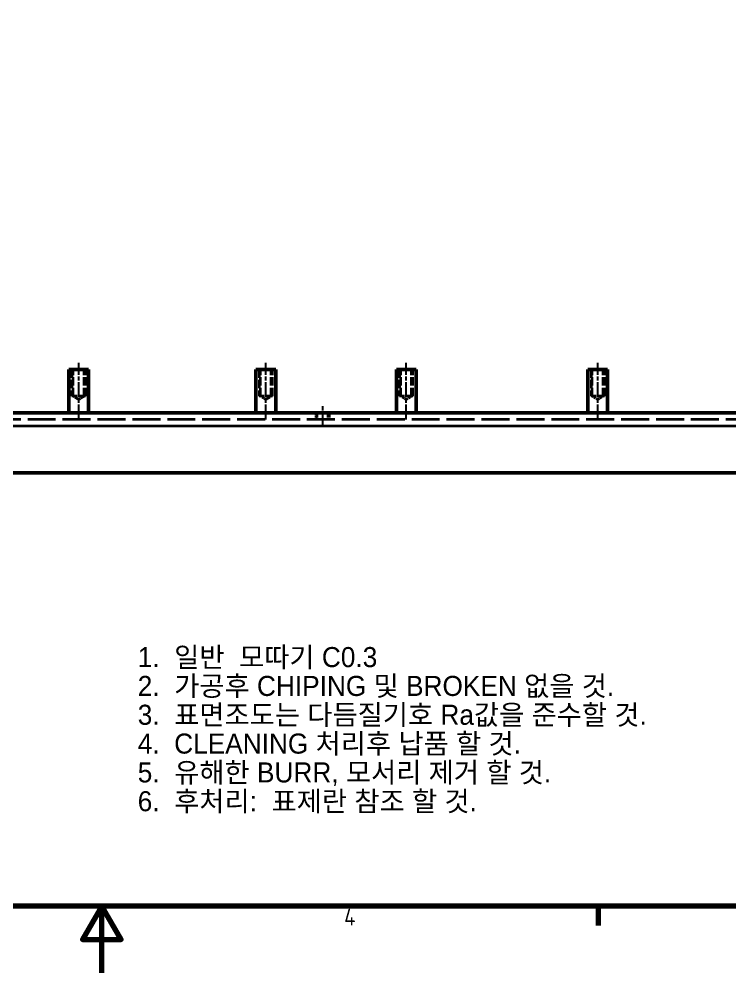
# Model space of a CAD drawing. Header units: millimetres. Extents: x 0 to 1188, y 0 to 840.
# Drawn here: x 569.3 to 782, y 0 to 285.5 of the extents above; entities that cross this region are included whole.
import ezdxf

# ---------------------------------------------------------------- set-up
doc = ezdxf.new("R2010")
doc.units = ezdxf.units.MM
doc.header["$LTSCALE"] = 2
doc.linetypes.add('CHAIN', pattern=[0.35429999999999995, 0.2362, -0.0295, 0.0591, -0.0295])
doc.linetypes.add('DASHED', pattern=[0.2067, 0.1654, -0.0413])
doc.layers.get('0').update_dxf_attribs({"lineweight": 25})
for name, color, linetype, lineweight in [('가려진 것(ISO)', 5, 'DASHED', 35), ('가시적인 것(ISO)', 7, 'Continuous', 50), ('가시적인 좁은 것(ISO)', 1, 'Continuous', 35), ('경계(ISO)', 7, 'Continuous', 70), ('기호(ISO)', 7, 'Continuous', 25), ('중심선(ISO)', 1, 'Continuous', 25)]:
    doc.layers.add(name, color=color, linetype=linetype, lineweight=lineweight)
doc.styles.add('ISO Proportiona M2B', font='isocp.shx')
doc.styles.add('ISO Proportional', font='arial.ttf')

# ---------------------------------------------------------------- blocks, each defined once
blk = doc.blocks.new('경계 Default Border')
at = {"layer": '경계(ISO)'}
blk.add_line((371.25, 10), (371.25, 7.099999785423279), dxfattribs=at)
at = {"layer": '경계(ISO)', "flags": 128}
for points in [[(10, 10), (10, 410), (584.0000152587891, 410), (584.0000152587891, 10), (10, 10)], [(297.0000076293945, 0), (297.0000076293945, 10), (294.1132545471191, 5), (299.8867607116699, 5), (297.0000076293945, 10)]]:
    blk.add_lwpolyline(points, dxfattribs=at)
at = {"layer": '경계(ISO)', "color": 1, "insert": (333.2695584321705, 7.1), "char_height": 2.5, "attachment_point": 7, "style": 'ISO Proportiona M2B'}
blk.add_mtext('4', dxfattribs=at)
blk = doc.blocks.new('주석-판금')
at = {"layer": '기호(ISO)', "color": 7, "insert": (-40.77821254730225, 12.36000609584153), "char_height": 3.00000011920929, "width": 116.6778124165837, "attachment_point": 1, "line_spacing_factor": 0.8627303838729858, "style": 'ISO Proportional'}
blk.add_mtext('\\f굴림|b0|i0;\\H3.0000;1.  일반  모따기 C0.3\\P2.  가공후 CHIPING 및 BROKEN 없을 것.\\P3.  표면조도는 다듬질기호 Ra값을 준수할 것.\\P4.  CLEANING 처리후 납품 할 것.\\P5.  유해한 BURR, 모서리 제거 할 것.\\P6.  후처리:  표제란 참조 할 것.', dxfattribs=at)

msp = doc.modelspace()

# ---------------------------------------------------------------- linework, layer by layer
at = {"layer": '가려진 것(ISO)', "ltscale": 7.618686199188232}
for p, q in [((585.1115861096539, 180.654162931285), (585.1115861096539, 172.654162931285)), ((585.4905861096539, 172.654162931285), (585.4905861096539, 180.654162931285)), ((588.732586109654, 172.654162931285), (588.732586109654, 180.654162931285)), ((589.1115861096539, 172.654162931285), (589.1115861096539, 180.654162931285)), ((641.111586109654, 180.6541629312624), (641.111586109654, 172.6541629312624)), ((641.490586109654, 172.6541629312624), (641.490586109654, 180.6541629312624)), ((644.732586109654, 172.6541629312624), (644.732586109654, 180.6541629312624)), ((645.1115861096539, 172.6541629312624), (645.1115861096539, 180.6541629312624)), ((683.1115861096539, 180.6541629312849), (683.1115861096539, 172.6541629312849)), ((683.490586109654, 172.6541629312849), (683.490586109654, 180.6541629312849)), ((686.7325861096539, 172.6541629312849), (686.7325861096539, 180.6541629312849)), ((687.111586109654, 172.6541629312849), (687.111586109654, 180.6541629312849)), ((740.411586109654, 180.6541629312767), (740.411586109654, 172.6541629312767)), ((740.790586109654, 172.6541629312767), (740.790586109654, 180.6541629312767)), ((744.032586109654, 172.6541629312767), (744.032586109654, 180.6541629312767)), ((744.4115861096541, 172.6541629312767), (744.4115861096541, 180.6541629312767))]:
    msp.add_line(p, q, dxfattribs=at)
at = {"layer": '가려진 것(ISO)', "ltscale": 5.983680725097656}
for p, q in [((589.111586109654, 172.654162931285), (585.1115861096539, 172.654162931285)), ((645.1115861096539, 172.6541629312624), (641.1115861096539, 172.6541629312624)), ((687.111586109654, 172.6541629312849), (683.1115861096539, 172.6541629312849)), ((744.4115861096541, 172.6541629312767), (740.411586109654, 172.6541629312767))]:
    msp.add_line(p, q, dxfattribs=at)
at = {"layer": '가려진 것(ISO)', "ltscale": 1.80089795589447}
for p, q in [((587.111586109654, 171.6801678678413), (585.4905861096539, 172.654162931285)), ((587.111586109654, 171.6801678678413), (588.732586109654, 172.654162931285)), ((643.1115861096539, 171.6801678678187), (641.490586109654, 172.6541629312624)), ((643.1115861096539, 171.6801678678187), (644.732586109654, 172.6541629312624)), ((685.1115861096539, 171.6801678678412), (683.490586109654, 172.6541629312849)), ((685.1115861096539, 171.6801678678412), (686.7325861096539, 172.6541629312849)), ((742.411586109654, 171.6801678678331), (740.790586109654, 172.6541629312767)), ((742.411586109654, 171.6801678678331), (744.032586109654, 172.6541629312767))]:
    msp.add_line(p, q, dxfattribs=at)
at = {"layer": '가려진 것(ISO)', "ltscale": 25.26474189758301}
msp.add_line((1071.111586109654, 165.6541629312536), (319.111586109654, 165.6541629312534), dxfattribs=at)
at = {"layer": '가려진 것(ISO)', "ltscale": 1.904596567153931}
for p, q in [((658.1115861096539, 167.6541629313158), (658.1115861096539, 165.6541629313157)), ((658.4905861096538, 165.6541629313157), (658.4905861096538, 167.6541629313158)), ((661.7325861096539, 165.6541629313157), (661.7325861096539, 167.6541629313158)), ((662.1115861096539, 165.6541629313157), (662.1115861096539, 167.6541629313158))]:
    msp.add_line(p, q, dxfattribs=at)
at = {"layer": '가시적인 것(ISO)'}
for p, q in [((584.161586109654, 180.654162931285), (590.061586109654, 180.654162931285)), ((584.161586109654, 167.654162931285), (584.161586109654, 180.654162931285)), ((590.061586109654, 167.654162931285), (590.061586109654, 180.654162931285)), ((640.1615861096539, 180.6541629312624), (646.061586109654, 180.6541629312624)), ((640.1615861096539, 167.6541629312624), (640.1615861096539, 180.6541629312624)), ((646.061586109654, 167.6541629312624), (646.061586109654, 180.6541629312624)), ((682.161586109654, 180.6541629312849), (688.061586109654, 180.6541629312849)), ((682.161586109654, 167.6541629312849), (682.161586109654, 180.6541629312849)), ((688.061586109654, 167.6541629312849), (688.061586109654, 180.6541629312849)), ((739.461586109654, 180.6541629312767), (745.361586109654, 180.6541629312767)), ((739.461586109654, 167.6541629312767), (739.461586109654, 180.6541629312767)), ((745.361586109654, 167.6541629312767), (745.361586109654, 180.6541629312767)), ((319.111586109654, 167.6541629312534), (1071.111586109654, 167.6541629312536)), ((1075.111586109654, 149.6541629312524), (315.111586109654, 149.6541629312522))]:
    msp.add_line(p, q, dxfattribs=at)
at = {"layer": '가시적인 좁은 것(ISO)'}
msp.add_line((1071.111586109654, 163.6541629312524), (319.111586109654, 163.6541629312522), dxfattribs=at)
at = {"layer": '중심선(ISO)', "linetype": 'CHAIN', "ltscale": 9.445162773132324}
for p, q in [((587.1115861096539, 165.654162931285), (587.1115861096539, 182.654162931285)), ((643.1115861096539, 165.6541629312624), (643.1115861096539, 182.6541629312624)), ((685.1115861096539, 165.6541629312849), (685.1115861096539, 182.6541629312849)), ((742.4115861096539, 165.6541629312767), (742.4115861096539, 182.6541629312767))]:
    msp.add_line(p, q, dxfattribs=at)
at = {"layer": '중심선(ISO)', "linetype": 'CHAIN', "ltscale": 3.333522319793701}
msp.add_line((660.1115861096539, 163.6541629313158), (660.1115861096539, 169.6541629313158), dxfattribs=at)

# ---------------------------------------------------------------- block references
at = {"xscale": 2, "yscale": 2, "zscale": 2}
for name, p in [('경계 Default Border', (0, 0)), ('주석-판금', (686.3353726384782, 72.8167841099291))]:
    msp.add_blockref(name, p, dxfattribs=at)

doc.saveas('drawing.dxf')
